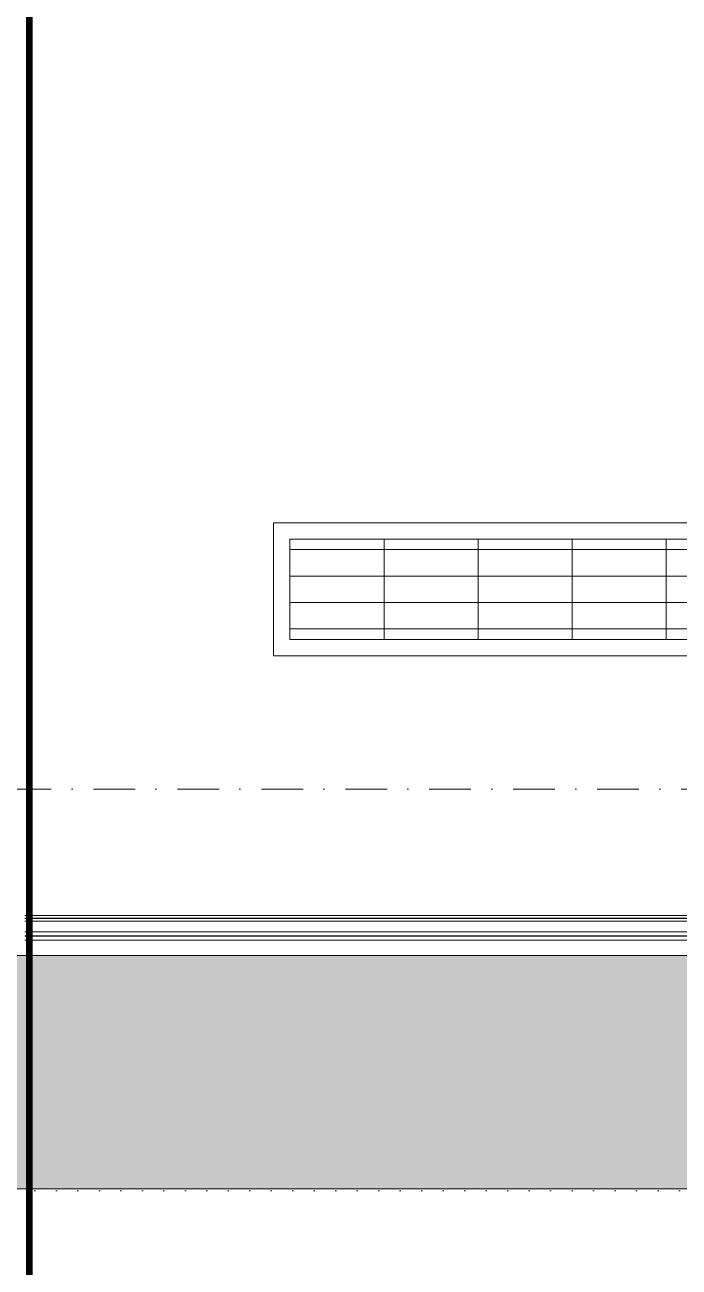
# Model space of a CAD drawing. Extents: x -1701 to 23780, y -363 to 7742.
# Drawn here: x 4085.2 to 4183.4, y 273.2 to 459.8 of the extents above; entities that cross this region are included whole.
import ezdxf

# ---------------------------------------------------------------- set-up
doc = ezdxf.new("R2010")
doc.units = 0
doc.header["$LTSCALE"] = 25
doc.header["$MEASUREMENT"] = 0
for name, pattern in [('Audi$0$DASHDOT2', [0.5, 0.25, -0.125, 0, -0.125]), ('Audi$0$DOT2', [0.125, 0, -0.125]), ('Audi$0$HIDDEN2', [4.7625, 3.175, -1.5875])]:
    doc.linetypes.add(name, pattern=pattern)
doc.layers.get('0').update_dxf_attribs({"color": 9, "lineweight": 9})
for name, color, linetype, lineweight in [('Audi$0$06D', 8, 'Continuous', 9), ('Audi$0$09', 8, 'Continuous', 9), ('Audi$0$10', 8, 'Continuous', 9), ('Audi$0$15', 8, 'Continuous', 9), ('Audi$0$20', 8, 'Audi$0$DOT2', 9), ('Audi$0$21', 8, 'Continuous', 9), ('Audi$0$24', 8, 'Audi$0$DASHDOT2', 9), ('Audi$0$32', 8, 'Continuous', 9)]:
    doc.layers.add(name, color=color, linetype=linetype, lineweight=lineweight)

# ---------------------------------------------------------------- blocks, each defined once
blk = doc.blocks.new('Audi$0$p-konvektor_audi')
for p, q in [((250, 89.48), (0, 89.47)), ((250, 89.47), (0, 89.48)), ((0, 89.48), (0, 69.47)), ((16.61, 71.95), (16.6, 86.99)), ((30.73, 71.95), (30.72, 86.99)), ((44.85, 71.95), (44.84, 86.99)), ((58.96, 71.95), (58.96, 86.99)), ((199.29, 85.44), (2.49, 85.42)), ((196.99, 81.46), (2.49, 81.45)), ((194.68, 77.48), (2.49, 77.47)), ((192.38, 73.51), (2.49, 73.49)), ((0, 69.47), (250, 69.47))]:
    blk.add_line(p, q)
for points in [[(250, 89.47), (0, 89.47), (0, 69.47), (250, 69.47)], [(247.51, 86.99), (247.51, 71.95), (2.49, 71.95), (2.49, 86.99)]]:
    blk.add_lwpolyline(points, close=True)
blk = doc.blocks.new('*U4857')
at = {"layer": 'Audi$0$15'}
for p, q in [((-1.47, -18.95), (-170.63, -18.95)), ((-1.47, -19.35), (-170.63, -19.35)), ((-1.47, -19.42), (-170.63, -19.42)), ((-1.47, -19.82), (-170.63, -19.82)), ((-1.47, -21.42), (-170.63, -21.42)), ((-1.47, -22.02), (-170.63, -22.02)), ((-1.47, -22.1), (-170.63, -22.1)), ((-1.47, -22.7), (-170.63, -22.7))]:
    blk.add_line(p, q, dxfattribs=at)
blk = doc.blocks.new('Audi$0$P-AKS_AUDI')
at = {"layer": 'Audi$0$24'}
blk.add_lwpolyline([(-3840, -2440), (360, -2440)], dxfattribs=at)
blk = doc.blocks.new('Audi$0$p-zemin kat')
at = {"layer": 'Audi$0$09'}
h = blk.add_hatch(dxfattribs=at)
h.set_pattern_fill('SQUARE', color=252, scale=20, style=0)
h.paths.add_polyline_path([(4025.5, 285), (4822.5, 285), (4822.5, 2034.32), (4787.5, 2034.32), (4787.5, 320), (4025.5, 320)])
at = {"layer": 'Audi$0$06D'}
blk.add_lwpolyline([(4025.5, 320), (4787.5, 320), (4787.5, 2034.62)], dxfattribs=at)
blk.add_lwpolyline([(4025.5, 285), (4822.5, 285), (4822.5, 2034.32), (4787.5, 2034.32), (4787.5, 320), (4025.5, 320), (4025.5, 285)], close=True, dxfattribs=at)
at = {"layer": 'Audi$0$20'}
blk.add_lwpolyline([(1719.56, 284.7), (4822.79, 284.7), (4822.79, 2034.32)], dxfattribs=at)
at = {"layer": 'Audi$0$10'}
blk.add_blockref('*U4857', (4255.83, 345), dxfattribs=at)
at = {"layer": 'Audi$0$24'}
blk.add_blockref('Audi$0$P-AKS_AUDI', (4722.5, 2785), dxfattribs=at)
blk = doc.blocks.new('Audi')
at = {"layer": 'Audi$0$21', "linetype": 'Audi$0$HIDDEN2', "ltscale": 0.1, "const_width": 1}
blk.add_lwpolyline([(3255.27, 599.68), (4085.88, 599.68), (4085.88, 192.44), (3255.27, 192.44)], close=True, dxfattribs=at)
at = {"layer": 'Audi$0$10'}
blk.add_blockref('Audi$0$p-zemin kat', (0, 0), dxfattribs=at)
at = {"layer": 'Audi$0$32', "xscale": -1, "rotation": 180}
blk.add_blockref('Audi$0$p-konvektor_audi', (4122.5, 454.48), dxfattribs=at)

msp = doc.modelspace()

# ---------------------------------------------------------------- block references
at = {"color": 6}
msp.add_blockref('Audi', (0, 0), dxfattribs=at)

doc.saveas('drawing.dxf')
